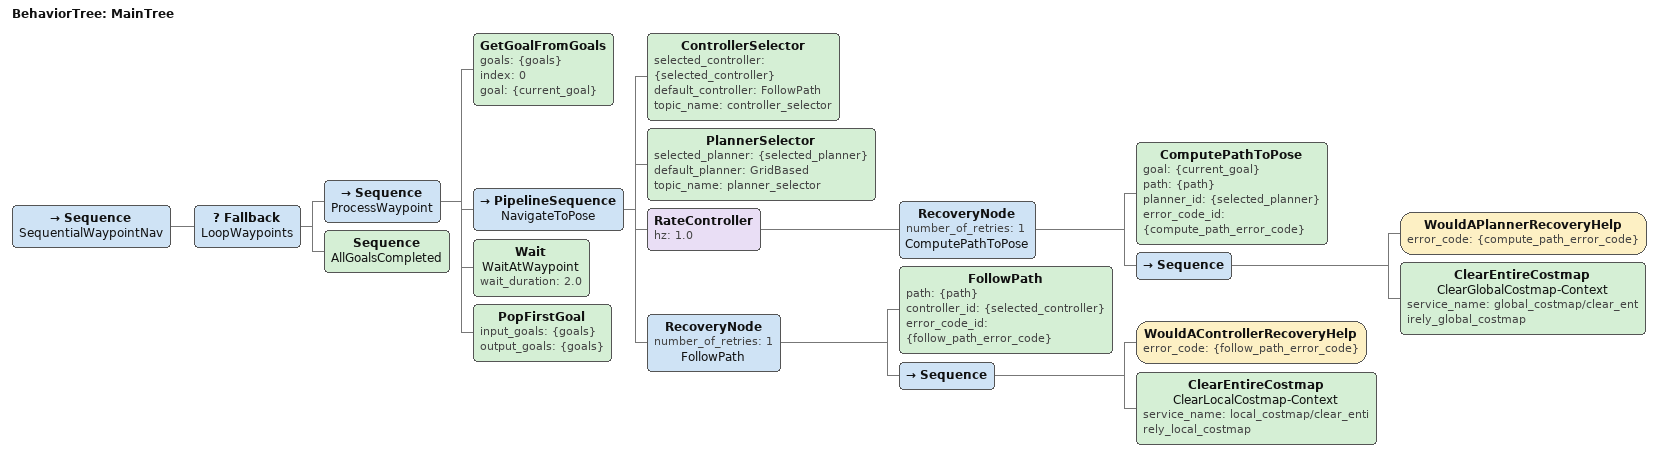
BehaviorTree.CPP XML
<root BTCPP_format="4" main_tree_to_execute="MainTree">
  <BehaviorTree ID="MainTree">
    <Sequence name="SequentialWaypointNav">

      <!-- Loop through waypoints until goals array is empty -->
      <!-- Use Fallback to catch GetGoalFromGoals failure (empty array = success) -->
      <Fallback name="LoopWaypoints">
        <Sequence name="ProcessWaypoint">

          <!-- Extract first goal from remaining goals (fails when array is empty, which triggers fallback) -->
          <GetGoalFromGoals goals="{goals}" index="0" goal="{current_goal}"/>

          <!-- Navigate to single goal -->
          <PipelineSequence name="NavigateToPose">
            <ControllerSelector selected_controller="{selected_controller}" default_controller="FollowPath" topic_name="controller_selector"/>
            <PlannerSelector selected_planner="{selected_planner}" default_planner="GridBased" topic_name="planner_selector"/>

            <!-- Plan to this single goal -->
            <RateController hz="1.0">
              <RecoveryNode number_of_retries="1" name="ComputePathToPose">
                <ComputePathToPose goal="{current_goal}" path="{path}" planner_id="{selected_planner}" error_code_id="{compute_path_error_code}"/>
                <Sequence>
                  <WouldAPlannerRecoveryHelp error_code="{compute_path_error_code}"/>
                  <ClearEntireCostmap name="ClearGlobalCostmap-Context" service_name="global_costmap/clear_entirely_global_costmap"/>
                </Sequence>
              </RecoveryNode>
            </RateController>

            <!-- Follow path to goal -->
            <RecoveryNode number_of_retries="1" name="FollowPath">
              <FollowPath path="{path}" controller_id="{selected_controller}" error_code_id="{follow_path_error_code}"/>
              <Sequence>
                <WouldAControllerRecoveryHelp error_code="{follow_path_error_code}"/>
                <ClearEntireCostmap name="ClearLocalCostmap-Context" service_name="local_costmap/clear_entirely_local_costmap"/>
              </Sequence>
            </RecoveryNode>
          </PipelineSequence>

          <!-- Wait at waypoint after reaching it -->
          <Wait name="WaitAtWaypoint" wait_duration="2.0"/>

          <!-- Remove the first goal from the array and shift remaining goals forward -->
          <PopFirstGoal input_goals="{goals}" output_goals="{goals}"/>

        </Sequence>
        <!-- When ProcessWaypoint fails (no more goals), return SUCCESS to complete navigation -->
        <Sequence name="AllGoalsCompleted"/>
      </Fallback>

    </Sequence>
  </BehaviorTree>
</root>
